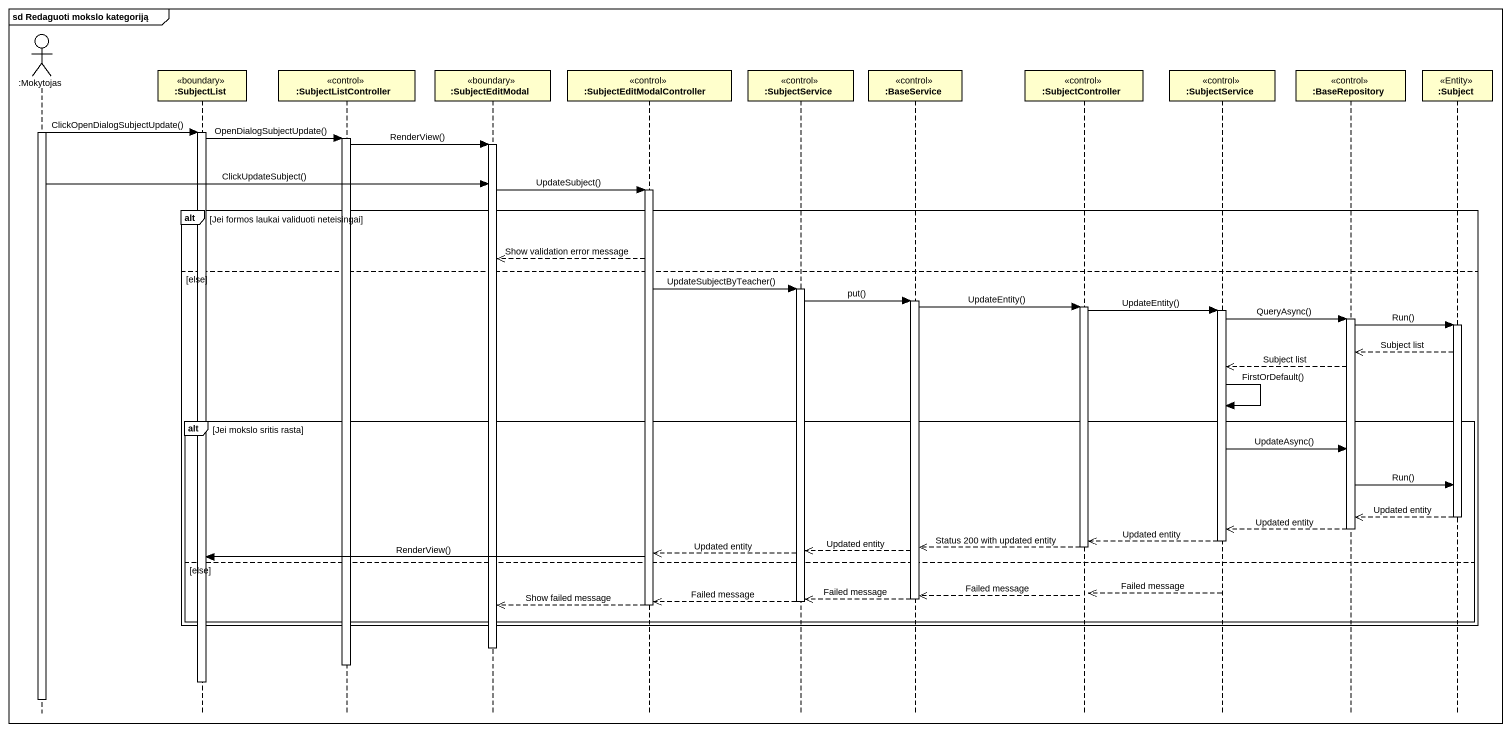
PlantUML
@startuml
mainframe sd Redaguoti mokslo kategoriją
hide footbox
actor ":Mokytojas" as Mokytojas
participant ":SubjectList" as SubjectList <<boundary>>
participant ":SubjectListController" as SubjectListController <<control>>
participant ":SubjectEditModal" as SubjectEditModal <<boundary>>
participant ":SubjectEditModalController" as SubjectEditModalController <<control>>
participant ":SubjectService" as SubjectService <<control>>
participant ":BaseService" as BaseService <<control>>
participant ":SubjectController" as SubjectController <<control>>
participant ":SubjectService" as SubjectService_2 <<control>>
participant ":BaseRepository" as BaseRepository <<control>>
participant ":Subject" as Subject <<Entity>>

activate Mokytojas
Mokytojas -> SubjectList : ClickOpenDialogSubjectUpdate()
activate SubjectList
SubjectList -> SubjectListController : OpenDialogSubjectUpdate()
activate SubjectListController
SubjectListController -> SubjectEditModal : RenderView()
activate SubjectEditModal
Mokytojas -> SubjectEditModal : ClickUpdateSubject()
SubjectEditModal -> SubjectEditModalController : UpdateSubject()
activate SubjectEditModalController
alt Jei formos laukai validuoti neteisingai
  SubjectEditModalController -->> SubjectEditModal : Show validation error message
else else
  SubjectEditModalController -> SubjectService : UpdateSubjectByTeacher()
  activate SubjectService
  SubjectService -> BaseService : put()
  activate BaseService
  BaseService -> SubjectController : UpdateEntity()
  activate SubjectController
  SubjectController -> SubjectService_2 : UpdateEntity()
  activate SubjectService_2
  SubjectService_2 -> BaseRepository : QueryAsync()
  activate BaseRepository
  BaseRepository -> Subject : Run()
  activate Subject
  Subject -->> BaseRepository : Subject list
  BaseRepository -->> SubjectService_2 : Subject list
  SubjectService_2 -> SubjectService_2 : FirstOrDefault()
  alt Jei mokslo sritis rasta
    SubjectService_2 -> BaseRepository : UpdateAsync()
    BaseRepository -> Subject : Run()
    Subject -->> BaseRepository : Updated entity
    deactivate Subject
    BaseRepository -->> SubjectService_2 : Updated entity
    deactivate BaseRepository
    SubjectService_2 -->> SubjectController : Updated entity
    deactivate SubjectService_2
    SubjectController -->> BaseService : Status 200 with updated entity
    deactivate SubjectController
    BaseService -->> SubjectService : Updated entity
    SubjectService -->> SubjectEditModalController : Updated entity
    SubjectEditModalController -> SubjectList : RenderView()
  else else
    SubjectService_2 -->> SubjectController : Failed message
    SubjectController -->> BaseService : Failed message
    BaseService -->> SubjectService : Failed message
    deactivate BaseService
    SubjectService -->> SubjectEditModalController : Failed message
    deactivate SubjectService
    SubjectEditModalController -->> SubjectEditModal : Show failed message
    deactivate SubjectEditModalController
  end
end
deactivate SubjectEditModal
deactivate SubjectListController
deactivate SubjectList
deactivate Mokytojas
@enduml
